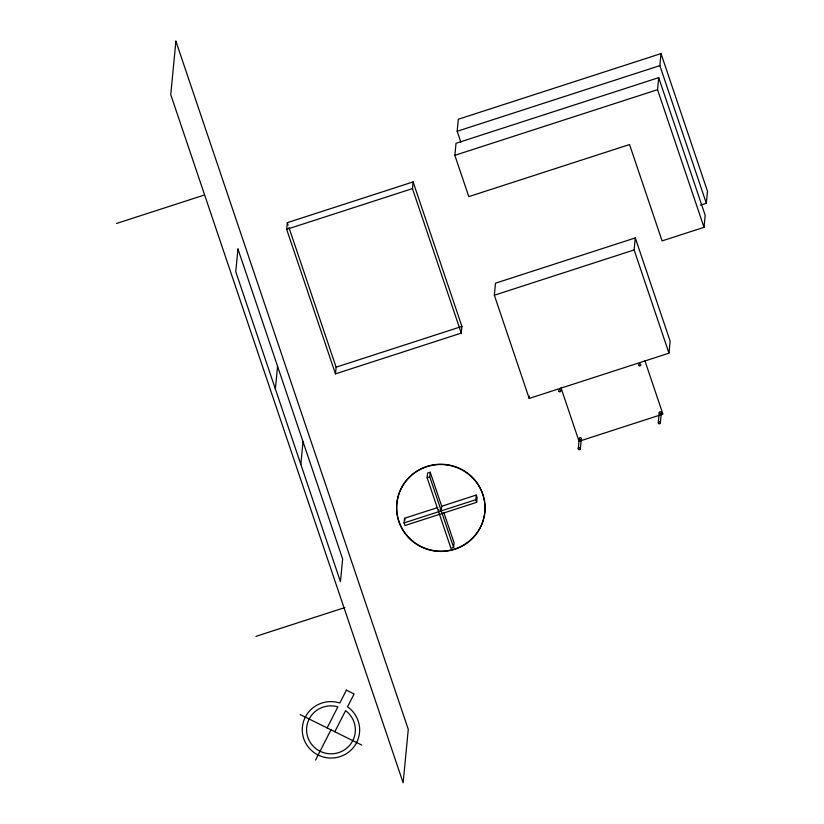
<?xml version="1.0" encoding="UTF-8"?>
<svg xmlns="http://www.w3.org/2000/svg" width="824" height="824" viewBox="0 0 824 824"><rect width="100%" height="100%" fill="white"/><g stroke="black" fill="none" stroke-linecap="round" stroke-linejoin="round"><path stroke-width="1.24" d="M286.659 229.34L287.308 222.665L413.112 181.919L461.914 326.428L461.265 333.112L335.461 373.859L286.659 229.34L412.464 188.603L413.112 181.919M275.371 389.01L277.564 366.299M300.832 464.386L303.016 441.664M335.461 373.859L336.11 367.174L288.946 227.517M441.262 510.88L441.705 506.245L476.251 495.059L477.127 497.675L476.684 502.31L404.945 525.537L404.069 522.921L404.512 518.286L437.863 507.491M454.858 155.324L456.012 143.294L658.695 77.652L705.179 215.291L704.015 227.311L662.084 240.896L629.546 144.55L468.804 196.617L454.858 155.324L657.542 89.682L658.695 77.652M460.863 142.202L457.176 131.274L458.329 119.243L661.013 53.601L707.486 191.23L706.333 203.26L700.338 205.197M443.817 512.497L454.076 542.861L453.622 547.496L450.975 548.362L427.12 477.735L427.563 473.1L430.221 472.234L441.705 506.245M453.622 547.496L429.778 476.869L430.221 472.234M438.605 511.735L438.832 509.417M494.349 295.219L495.502 283.188L635.283 237.92L670.139 341.146L668.985 353.166L529.204 398.435L494.349 295.219L634.13 249.95L635.283 237.92M476.684 502.31L475.798 499.694L476.251 495.059M529.204 398.435L529.43 396.035M578.273 448.617L579.231 438.595M580.364 448.74L581.332 438.718M706.333 203.26L659.859 65.632L661.013 53.601M658.294 422.702L659.251 412.68M660.385 422.825L661.353 412.803M327.128 727.922L337.871 706.848A24.39 23.989 5.5 0 0 306.755 732.587A24.39 23.989 5.5 0 0 343.165 750.643A24.39 23.989 5.5 0 0 345.575 710.659L334.822 731.733M315.551 760.058L330.97 729.827M116.514 223.469L204.28 195.051M457.176 131.274L659.859 65.632M336.11 367.174L461.914 326.428M427.12 477.735L429.778 476.869M404.069 522.921L475.798 499.694M255.934 636.365L344.926 607.546M300.183 714.562L361.757 745.092M657.542 89.682L704.015 227.311M634.13 249.95L668.985 353.166M644.873 360.634L662.908 414.132L579.035 441.293L561 387.795M412.464 188.603L461.265 333.112M404.512 518.286L405.099 520.037M287.308 222.665L288.122 225.096M659.653 413.555A1.051 1.03 5.5 0 1 659.674 411.918A1.051 1.03 5.5 0 1 661.27 412.35A1.051 1.03 5.5 0 1 660.446 413.772M579.715 439.532A1.051 1.03 5.5 0 1 579.571 437.894A1.051 1.03 5.5 0 1 581.208 438.183A1.051 1.03 5.5 0 1 580.518 439.666M175.903 41.2L170.753 94.647L403.132 782.8L408.282 729.353L175.903 41.2M237.951 248.982L235.757 271.704L340.446 581.692L342.63 558.981L237.951 248.982M346.399 690.131L339.828 703.016A28.696 28.222 5.5 0 0 302.449 732.824A28.696 28.222 5.5 0 0 345.544 754.187A28.696 28.222 5.5 0 0 347.522 706.827L354.093 693.952L346.399 690.131M413.04 541.698A44.197 43.456 5.5 0 0 484.471 514.876A44.197 43.456 5.5 0 0 424.947 467.363A44.197 43.456 5.5 0 0 413.04 541.698M413.061 541.43A44.197 43.456 5.5 0 0 484.502 514.619A44.197 43.456 5.5 0 0 424.978 467.095A44.197 43.456 5.5 0 0 413.061 541.43M658.675 423.567A1.051 1.03 5.5 0 0 660.374 422.928A1.051 1.03 5.5 0 0 658.963 421.806A1.051 1.03 5.5 0 0 658.675 423.567M639.125 365.66A1.051 1.03 5.5 0 0 640.814 365.022A1.051 1.03 5.5 0 0 639.403 363.899A1.051 1.03 5.5 0 0 639.125 365.66M559.105 391.575A1.051 1.03 5.5 0 0 560.794 390.937A1.051 1.03 5.5 0 0 559.383 389.814A1.051 1.03 5.5 0 0 559.105 391.575M578.654 449.482A1.051 1.03 5.5 0 0 580.354 448.843A1.051 1.03 5.5 0 0 578.942 447.72A1.051 1.03 5.5 0 0 578.654 449.482"/></g></svg>
